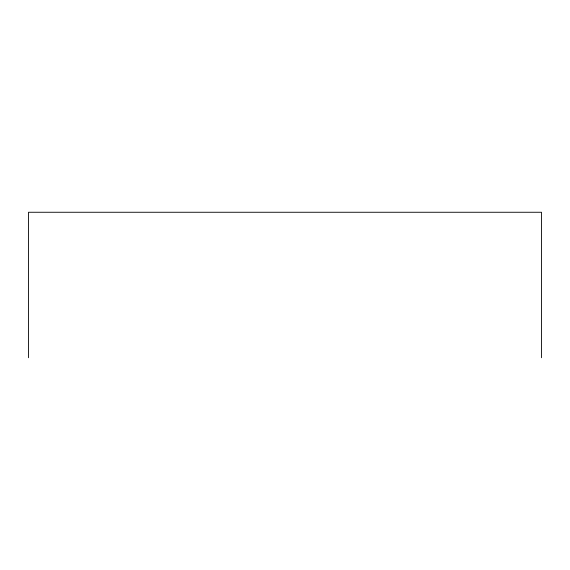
<?xml version="1.0" encoding="UTF-8"?>
<svg xmlns="http://www.w3.org/2000/svg" width="570" height="570" viewBox="0 0 570 570"><rect width="100%" height="100%" fill="white"/><g stroke="black" fill="none" stroke-linecap="round" stroke-linejoin="round"><path stroke-width="0.85" d="M541.5 357.739L541.5 212.261L28.5 212.261L28.5 357.739"/></g></svg>
